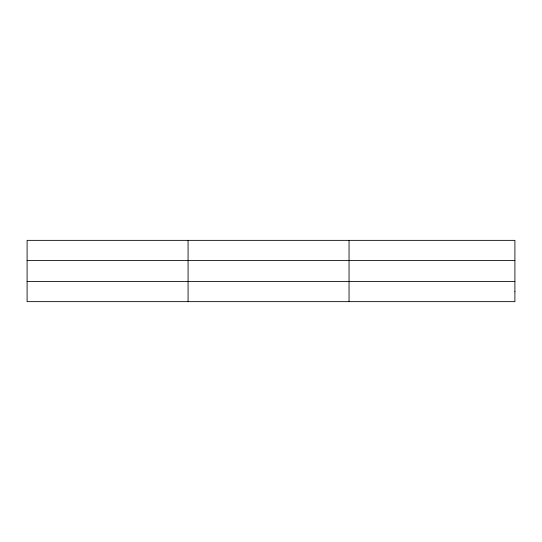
<?xml version="1.0" encoding="UTF-8"?>
<svg xmlns="http://www.w3.org/2000/svg" width="542" height="542" viewBox="0 0 542 542"><rect width="100%" height="100%" fill="white"/><g stroke="black" fill="none" stroke-linecap="round" stroke-linejoin="round"><path stroke-width="0.81" d="M188.074 240.357L188.074 301.643M349.048 240.357L349.048 301.643M27.1 260.58L514.9 260.58M27.1 281.42L514.9 281.42M514.9 291.528L514.9 301.643L27.1 301.643L27.1 240.357L514.9 240.357L514.9 291.528"/></g></svg>
